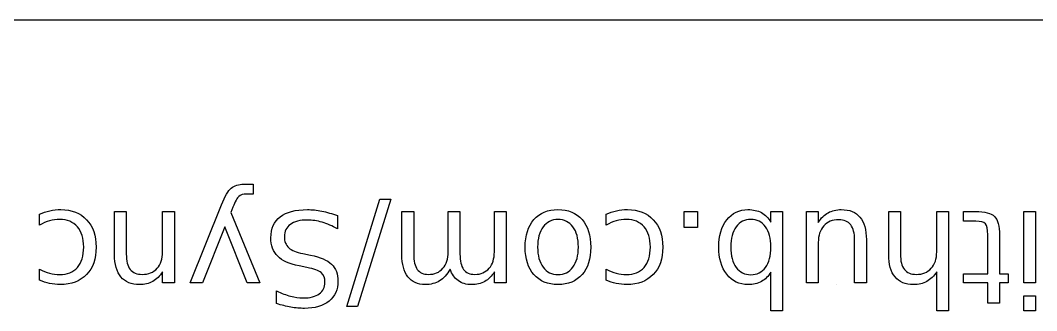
# Model space of a CAD drawing. Extents: x 5 to 967, y 5 to 440.
# Drawn here: x 45.09 to 58.23, y 77.5 to 81.26 of the extents above; entities that cross this region are included whole.
import ezdxf

# ---------------------------------------------------------------- set-up
doc = ezdxf.new("R2010")
doc.units = 0
doc.layers.get('0').update_dxf_attribs({"linetype": 'CONTINUOUS'})

msp = doc.modelspace()

# ---------------------------------------------------------------- linework, layer by layer
at = {"color": 7}
msp.add_line((68.121759, 81.260204), (28.740568, 81.260204), dxfattribs=at)
at = {"color": 3}
for p, q in [((47.982548, 79.139914), (48.103815, 79.139914)), ((48.103815, 79.139914), (48.103815, 79.01287)), ((48.103815, 79.01287), (48.01472, 79.01287)), ((47.287922, 77.864501), (47.693811, 78.874273)), ((47.840654, 78.842906), (47.813422, 78.77361)), ((49.31156, 77.556811), (49.740541, 78.94522)), ((49.880784, 78.94522), (49.451803, 77.556811)), ((49.740541, 78.94522), (49.880784, 78.94522)), ((45.341018, 78.612773), (45.341018, 78.753016)), ((46.31035, 78.230804), (46.31035, 78.78848)), ((46.31035, 78.78848), (46.462142, 78.78848)), ((46.462142, 78.78848), (46.462142, 78.235753)), ((46.931545, 78.266278), (46.931545, 78.78848)), ((46.931545, 78.78848), (47.084164, 78.78848)), ((47.084164, 78.78848), (47.084164, 77.86452)), ((47.813422, 78.77361), (48.18713, 77.864501)), ((49.19359, 78.73404), (49.19359, 78.562448)), ((50.025153, 78.230804), (50.025153, 78.78848)), ((50.025153, 78.78848), (50.177772, 78.78848)), ((50.177772, 78.78848), (50.177772, 78.235753)), ((50.623227, 78.266278), (50.623227, 78.78848)), ((50.623227, 78.78848), (50.775846, 78.78848)), ((50.775846, 78.78848), (50.775846, 78.235753)), ((51.221301, 78.266278), (51.221301, 78.78848)), ((51.221301, 78.78848), (51.37392, 78.78848)), ((51.37392, 78.78848), (51.37392, 77.86452)), ((52.666683, 78.612773), (52.666683, 78.753016)), ((53.673962, 78.578936), (53.673962, 78.78848)), ((53.673962, 78.78848), (53.848027, 78.78848)), ((53.848027, 78.78848), (53.848027, 78.578936)), ((54.795085, 78.649878), (54.795085, 78.788475)), ((54.795085, 78.788475), (54.9477, 78.788475)), ((54.9477, 78.788475), (54.9477, 77.50483)), ((55.256237, 77.86452), (55.256237, 78.78848)), ((55.256237, 78.78848), (55.408031, 78.78848)), ((55.408031, 78.78848), (55.408031, 78.646586)), ((56.318788, 78.230804), (56.318788, 78.78848)), ((56.318788, 78.78848), (56.470581, 78.78848)), ((56.470581, 78.78848), (56.470581, 78.235753)), ((56.939985, 78.266278), (56.939985, 78.78848)), ((56.939985, 78.78848), (57.092603, 78.78848)), ((57.092603, 78.78848), (57.092603, 77.504835)), ((57.287293, 78.661422), (57.287293, 78.78847)), ((57.287293, 78.78847), (57.44321, 78.78847)), ((58.066883, 77.86452), (58.066883, 78.78848)), ((58.066883, 78.78848), (58.218676, 78.78848)), ((58.218676, 78.78848), (58.218676, 77.86452)), ((47.737526, 78.587168), (47.448788, 77.864501)), ((48.026264, 77.864501), (47.737526, 78.587168)), ((53.848027, 78.578936), (53.673962, 78.578936)), ((57.44321, 78.661422), (57.287293, 78.661422)), ((57.599954, 77.982489), (57.599954, 78.484068)), ((57.752571, 78.484059), (57.752571, 77.98248)), ((54.278659, 78.327323), (54.278659, 78.327323)), ((55.408031, 78.388373), (55.408031, 77.86452)), ((55.878259, 77.86452), (55.878259, 78.41807)), ((56.030052, 78.423866), (56.030052, 78.423846)), ((56.030052, 78.423846), (56.030052, 77.86452)), ((46.31035, 78.2308), (46.31035, 78.230804)), ((48.743987, 78.242348), (48.845459, 78.222534)), ((56.318788, 78.2308), (56.318788, 78.230804)), ((48.795962, 78.063358), (48.695313, 78.083985)), ((45.341018, 77.899993), (45.341018, 78.041888)), ((46.931545, 77.86452), (46.931545, 78.008065)), ((50.648779, 78.041869), (50.648827, 78.041888)), ((51.221301, 77.86452), (51.221301, 78.008065)), ((52.043008, 77.970941), (52.043008, 77.970941)), ((52.666683, 77.899993), (52.666683, 78.041888)), ((54.795085, 77.50483), (54.795085, 78.004763)), ((56.939985, 77.504835), (56.939985, 78.008065)), ((57.287294, 77.86452), (57.287294, 77.982489)), ((57.287294, 77.982489), (57.599954, 77.982489)), ((57.752571, 77.98248), (57.863941, 77.98248)), ((57.863941, 77.98248), (57.863941, 77.86451)), ((45.341018, 77.899974), (45.341018, 77.899993)), ((47.084164, 77.86452), (46.931545, 77.86452)), ((47.448788, 77.864501), (47.287922, 77.864501)), ((48.18713, 77.864501), (48.026264, 77.864501)), ((51.37392, 77.86452), (51.221301, 77.86452)), ((52.043008, 77.842246), (52.043008, 77.842246)), ((52.666683, 77.899974), (52.666683, 77.899993)), ((55.408031, 77.86452), (55.256237, 77.86452)), ((55.648094, 77.842246), (55.648094, 77.842246)), ((56.030052, 77.86452), (55.878259, 77.86452)), ((57.599954, 77.86452), (57.287294, 77.86452)), ((57.599954, 77.602182), (57.599954, 77.86452)), ((57.863941, 77.86451), (57.752571, 77.86451)), ((57.752571, 77.86451), (57.752571, 77.602172)), ((58.218676, 77.86452), (58.066883, 77.86452)), ((48.405753, 77.597233), (48.405753, 77.75975)), ((58.066883, 77.504835), (58.066883, 77.697054)), ((58.066883, 77.697054), (58.218676, 77.697054)), ((58.218676, 77.697054), (58.218676, 77.504835)), ((48.405753, 77.597214), (48.405753, 77.597233)), ((49.451803, 77.556811), (49.31156, 77.556811)), ((57.752571, 77.602172), (57.599954, 77.602182)), ((54.9477, 77.50483), (54.795085, 77.50483)), ((57.092603, 77.504835), (56.939985, 77.504835)), ((58.218676, 77.504835), (58.066883, 77.504835))]:
    msp.add_line(p, q, dxfattribs=at)
for points in [[(47.819203, 79.089589), (47.859903, 79.123139), (47.914352, 79.139914), (47.982548, 79.139914)], [(47.693811, 78.874273), (47.736709, 78.984268), (47.778507, 79.05604), (47.819203, 79.089589)], [(47.917378, 78.983149), (47.894278, 78.963367), (47.868703, 78.91662), (47.840654, 78.842906)], [(48.01472, 79.01287), (47.972922, 79.01287), (47.940475, 79.002963), (47.917378, 78.983149)], [(45.341018, 78.753016), (45.383368, 78.772798), (45.427365, 78.78765), (45.473011, 78.797573)], [(45.473011, 78.797573), (45.518111, 78.807464), (45.566233, 78.81241), (45.61738, 78.81241)], [(45.61738, 78.81241), (45.756524, 78.81241), (45.867068, 78.768687), (45.949014, 78.681241)], [(48.331508, 78.448619), (48.331508, 78.567962), (48.371656, 78.658432), (48.451952, 78.720031)], [(48.451952, 78.720031), (48.531699, 78.781626), (48.648843, 78.812424), (48.803385, 78.812424)], [(48.803385, 78.812424), (48.861682, 78.812424), (48.923829, 78.80582), (48.989828, 78.79261)], [(48.989828, 78.79261), (49.055274, 78.779401), (49.123195, 78.759877), (49.19359, 78.73404)], [(51.732002, 78.68371), (51.807346, 78.769504), (51.911015, 78.8124), (52.043008, 78.8124)], [(52.043008, 78.8124), (52.175554, 78.8124), (52.279501, 78.769504), (52.354848, 78.68371)], [(52.666683, 78.753016), (52.709029, 78.772798), (52.753026, 78.78765), (52.798675, 78.797573)], [(52.798675, 78.797573), (52.843775, 78.807464), (52.891898, 78.81241), (52.943044, 78.81241)], [(52.943044, 78.81241), (53.082188, 78.81241), (53.192732, 78.768687), (53.274678, 78.681241)], [(54.226684, 78.678738), (54.29653, 78.767833), (54.387551, 78.812381), (54.499747, 78.812381)], [(54.499747, 78.812381), (54.567395, 78.812381), (54.625693, 78.799188), (54.674641, 78.772801)], [(54.674641, 78.772801), (54.723037, 78.74584), (54.763185, 78.704866), (54.795085, 78.649878)], [(55.408031, 78.646586), (55.444879, 78.702683), (55.487777, 78.744481), (55.536725, 78.771978)], [(55.536725, 78.771978), (55.585123, 78.798939), (55.641495, 78.812419), (55.705842, 78.812419)], [(55.705842, 78.812419), (55.811987, 78.812419), (55.892558, 78.779422), (55.947556, 78.713426)], [(55.947556, 78.713426), (56.002553, 78.647428), (56.030052, 78.550908), (56.030052, 78.423866)], [(57.44321, 78.78847), (57.560355, 78.78847), (57.641201, 78.766745), (57.685749, 78.723295)], [(57.685749, 78.723295), (57.730297, 78.679299), (57.752571, 78.599554), (57.752571, 78.484059)], [(45.470536, 78.666395), (45.427089, 78.654302), (45.383917, 78.636428), (45.341018, 78.612773)], [(45.600882, 78.68372), (45.556883, 78.68372), (45.513435, 78.677945), (45.470536, 78.666395)], [(45.830221, 78.590499), (45.775773, 78.652646), (45.699326, 78.68372), (45.600882, 78.68372)], [(45.911894, 78.327333), (45.911894, 78.440077), (45.88467, 78.527799), (45.830221, 78.590499)], [(45.949014, 78.681241), (46.030962, 78.593795), (46.071937, 78.475825), (46.071937, 78.327333)], [(48.583121, 78.621004), (48.531423, 78.583607), (48.505574, 78.530259), (48.505574, 78.460962)], [(48.803385, 78.677106), (48.70824, 78.677106), (48.634819, 78.658405), (48.583121, 78.621004)], [(48.994776, 78.648246), (48.929879, 78.667486), (48.866082, 78.677106), (48.803385, 78.677106)], [(49.19359, 78.562448), (49.125945, 78.600398), (49.059674, 78.628997), (48.994776, 78.648246)], [(51.618981, 78.327323), (51.618981, 78.478566), (51.656655, 78.597362), (51.732002, 78.68371)], [(51.850794, 78.58801), (51.803496, 78.524213), (51.779847, 78.437317), (51.779847, 78.327323)], [(52.043008, 78.68371), (51.962164, 78.68371), (51.898092, 78.65181), (51.850794, 78.58801)], [(52.236879, 78.588838), (52.18958, 78.652086), (52.124957, 78.68371), (52.043008, 78.68371)], [(52.306998, 78.327323), (52.306998, 78.437869), (52.283625, 78.525041), (52.236879, 78.588838)], [(52.354848, 78.68371), (52.429643, 78.597362), (52.467041, 78.478566), (52.467041, 78.327323)], [(52.796201, 78.666395), (52.752753, 78.654302), (52.709581, 78.636428), (52.666683, 78.612773)], [(52.926546, 78.68372), (52.882547, 78.68372), (52.839099, 78.677945), (52.796201, 78.666395)], [(53.155885, 78.590499), (53.101437, 78.652646), (53.024991, 78.68372), (52.926546, 78.68372)], [(53.237553, 78.327333), (53.237553, 78.440077), (53.21033, 78.527799), (53.155885, 78.590499)], [(53.274678, 78.681241), (53.356623, 78.593795), (53.397596, 78.475825), (53.397596, 78.327333)], [(54.121091, 78.327304), (54.121091, 78.472497), (54.156289, 78.589642), (54.226684, 78.678738)], [(54.347956, 78.590489), (54.301758, 78.526692), (54.278659, 78.43897), (54.278659, 78.327323)], [(54.536872, 78.685357), (54.456576, 78.685357), (54.393604, 78.653734), (54.347956, 78.590489)], [(54.726612, 78.590489), (54.680415, 78.653734), (54.617168, 78.685357), (54.536872, 78.685357)], [(54.795085, 78.327323), (54.795085, 78.43897), (54.772261, 78.526692), (54.726612, 78.590489)], [(55.479803, 78.602038), (55.431955, 78.549791), (55.408031, 78.478569), (55.408031, 78.388373)], [(55.673668, 78.680408), (55.591722, 78.680408), (55.5271, 78.654285), (55.479803, 78.602038)], [(55.827111, 78.615237), (55.793013, 78.658684), (55.741865, 78.680408), (55.673668, 78.680408)], [(55.878259, 78.41807), (55.878259, 78.505516), (55.86121, 78.571238), (55.827111, 78.615237)], [(57.569429, 78.62926), (57.548531, 78.650701), (57.506458, 78.661422), (57.44321, 78.661422)], [(57.599954, 78.484068), (57.599954, 78.559415), (57.589779, 78.607813), (57.569429, 78.62926)], [(48.420604, 78.209378), (48.361206, 78.268775), (48.331508, 78.348522), (48.331508, 78.448619)], [(48.505574, 78.460962), (48.505574, 78.400467), (48.524272, 78.35317), (48.56167, 78.319072)], [(45.830221, 78.064994), (45.88467, 78.127142), (45.911894, 78.214588), (45.911894, 78.327333)], [(46.071937, 78.327333), (46.071937, 78.176642), (46.030688, 78.058122), (45.948191, 77.971773)], [(48.56167, 78.319072), (48.598519, 78.284974), (48.659291, 78.259399), (48.743987, 78.242348)], [(51.732002, 77.970941), (51.656655, 78.056737), (51.618981, 78.175531), (51.618981, 78.327323)], [(51.779847, 78.327323), (51.779847, 78.217877), (51.803496, 78.131256), (51.850794, 78.067459)], [(52.236051, 78.066636), (52.283349, 78.129884), (52.306998, 78.21678), (52.306998, 78.327323)], [(52.467041, 78.327323), (52.467041, 78.175531), (52.429643, 78.056737), (52.354848, 77.970941)], [(53.155885, 78.064994), (53.21033, 78.127142), (53.237553, 78.214588), (53.237553, 78.327333)], [(53.397596, 78.327333), (53.397596, 78.176642), (53.356349, 78.058122), (53.273855, 77.971773)], [(54.226684, 77.97587), (54.156289, 78.064966), (54.121091, 78.18211), (54.121091, 78.327304)], [(54.278659, 78.327323), (54.278659, 78.215679), (54.301758, 78.128233), (54.347956, 78.064985)], [(54.726612, 78.064985), (54.772261, 78.128233), (54.795085, 78.215679), (54.795085, 78.327323)], [(46.392022, 77.941239), (46.337574, 78.006685), (46.31035, 78.103206), (46.31035, 78.2308)], [(46.462142, 78.235753), (46.462142, 78.148307), (46.479191, 78.08286), (46.513289, 78.039413)], [(46.860597, 78.052613), (46.907896, 78.10486), (46.931545, 78.176082), (46.931545, 78.266278)], [(48.695313, 78.083985), (48.571022, 78.107628), (48.479452, 78.149425), (48.420604, 78.209378)], [(48.845459, 78.222534), (48.969754, 78.197775), (49.059674, 78.159002), (49.11522, 78.106216)], [(50.103523, 77.943718), (50.051276, 78.010814), (50.025153, 78.10651), (50.025153, 78.230804)], [(50.177772, 78.235753), (50.177772, 78.147206), (50.193438, 78.081484), (50.224771, 78.038585)], [(50.554754, 78.052613), (50.600402, 78.10486), (50.623227, 78.176082), (50.623227, 78.266278)], [(50.775846, 78.235753), (50.775846, 78.146657), (50.791512, 78.080935), (50.822845, 78.038585)], [(51.152828, 78.053436), (51.198476, 78.105683), (51.221301, 78.17663), (51.221301, 78.266278)], [(56.400459, 77.941239), (56.346012, 78.006685), (56.318788, 78.103206), (56.318788, 78.2308)], [(56.470581, 78.235753), (56.470581, 78.148307), (56.48763, 78.08286), (56.521729, 78.039413)], [(56.869038, 78.052613), (56.916336, 78.10486), (56.939985, 78.176082), (56.939985, 78.266278)], [(45.600882, 77.97095), (45.699326, 77.97095), (45.775773, 78.002298), (45.830221, 78.064994)], [(46.666732, 77.974243), (46.748678, 77.974243), (46.813299, 78.000366), (46.860597, 78.052613)], [(48.9824, 77.996536), (48.949402, 78.024039), (48.887256, 78.046313), (48.795962, 78.063358)], [(49.11522, 78.106216), (49.170769, 78.053417), (49.198544, 77.979996), (49.198544, 77.885951)], [(50.368316, 77.974243), (50.446962, 77.974243), (50.509108, 78.000366), (50.554754, 78.052613)], [(50.968037, 77.974243), (51.045582, 77.974243), (51.107179, 78.000641), (51.152828, 78.053436)], [(51.850794, 78.067459), (51.898092, 78.003113), (51.962164, 77.970941), (52.043008, 77.970941)], [(52.043008, 77.970941), (52.124405, 77.970941), (52.188752, 78.002839), (52.236051, 78.066636)], [(52.926546, 77.97095), (53.024991, 77.97095), (53.101437, 78.002298), (53.155885, 78.064994)], [(54.347956, 78.064985), (54.393604, 78.001188), (54.456576, 77.969289), (54.536872, 77.969289)], [(54.536872, 77.969289), (54.617168, 77.969289), (54.680415, 78.001188), (54.726612, 78.064985)], [(56.675172, 77.974243), (56.757118, 77.974243), (56.82174, 78.000366), (56.869038, 78.052613)], [(45.341018, 78.041888), (45.383917, 78.018245), (45.427089, 78.000645), (45.470536, 77.989089)], [(45.470536, 77.989089), (45.513435, 77.976996), (45.556883, 77.97095), (45.600882, 77.97095)], [(45.948191, 77.971773), (45.865144, 77.885428), (45.751575, 77.842255), (45.607482, 77.842255)], [(46.63291, 77.842241), (46.526763, 77.842241), (46.446467, 77.87524), (46.392022, 77.941239)], [(46.513289, 78.039413), (46.547388, 77.995966), (46.598535, 77.974243), (46.666732, 77.974243)], [(46.931545, 78.008065), (46.895248, 77.952516), (46.852626, 77.910993), (46.803678, 77.883496)], [(49.031073, 77.87279), (49.031073, 77.927238), (49.014849, 77.968487), (48.9824, 77.996536)], [(50.326267, 77.842246), (50.230021, 77.842246), (50.155773, 77.87607), (50.103523, 77.943718)], [(50.224771, 78.038585), (50.256135, 77.99569), (50.303983, 77.974243), (50.368316, 77.974243)], [(50.648827, 78.041888), (50.610877, 77.973691), (50.565503, 77.923368), (50.512704, 77.890919)], [(50.753549, 77.893374), (50.70625, 77.927473), (50.671327, 77.976971), (50.648779, 78.041869)], [(50.822845, 78.038585), (50.854209, 77.99569), (50.902606, 77.974243), (50.968037, 77.974243)], [(51.221301, 78.008065), (51.186653, 77.951419), (51.14513, 77.90962), (51.096731, 77.882668)], [(52.043008, 77.842246), (51.911015, 77.842246), (51.807346, 77.885144), (51.732002, 77.970941)], [(52.354848, 77.970941), (52.279501, 77.885144), (52.175554, 77.842246), (52.043008, 77.842246)], [(52.666683, 78.041888), (52.709581, 78.018245), (52.752753, 78.000645), (52.796201, 77.989089)], [(52.796201, 77.989089), (52.839099, 77.976996), (52.882547, 77.97095), (52.926546, 77.97095)], [(53.273855, 77.971773), (53.190809, 77.885428), (53.077239, 77.842255), (52.933146, 77.842255)], [(54.499747, 77.842227), (54.387551, 77.842227), (54.29653, 77.886774), (54.226684, 77.97587)], [(54.795085, 78.004763), (54.763178, 77.949766), (54.72303, 77.909068), (54.674641, 77.882668)], [(56.641348, 77.842241), (56.535203, 77.842241), (56.454907, 77.87524), (56.400459, 77.941239)], [(56.521729, 78.039413), (56.555827, 77.995966), (56.606975, 77.974243), (56.675172, 77.974243)], [(56.939985, 78.008065), (56.903686, 77.952516), (56.861063, 77.910993), (56.812116, 77.883496)], [(45.470536, 77.857092), (45.425989, 77.86644), (45.382816, 77.880735), (45.341018, 77.899974)], [(45.607482, 77.842255), (45.560733, 77.842255), (45.515084, 77.847201), (45.470536, 77.857092)], [(46.803678, 77.883496), (46.754178, 77.855993), (46.697255, 77.842241), (46.63291, 77.842241)], [(48.957652, 77.722644), (49.006599, 77.757844), (49.031073, 77.807892), (49.031073, 77.87279)], [(49.198544, 77.885951), (49.198544, 77.777055), (49.16032, 77.691258), (49.083872, 77.628562)], [(50.512704, 77.890919), (50.459909, 77.85847), (50.397763, 77.842246), (50.326267, 77.842246)], [(50.924317, 77.842227), (50.857217, 77.842227), (50.800295, 77.859276), (50.753549, 77.893374)], [(51.096731, 77.882668), (51.048332, 77.855707), (50.990861, 77.842227), (50.924317, 77.842227)], [(52.796201, 77.857092), (52.751653, 77.86644), (52.70848, 77.880735), (52.666683, 77.899974)], [(52.933146, 77.842255), (52.886397, 77.842255), (52.840748, 77.847201), (52.796201, 77.857092)], [(54.674641, 77.882668), (54.625693, 77.855707), (54.567395, 77.842227), (54.499747, 77.842227)], [(56.812116, 77.883496), (56.762618, 77.855993), (56.705695, 77.842241), (56.641348, 77.842241)], [(48.405753, 77.75975), (48.469001, 77.729503), (48.528674, 77.706954), (48.584772, 77.692105)], [(48.584772, 77.692105), (48.64087, 77.677269), (48.695042, 77.66985), (48.747289, 77.66985)], [(48.747289, 77.66985), (48.838034, 77.66985), (48.908155, 77.687448), (48.957652, 77.722644)], [(48.589721, 77.550168), (48.529771, 77.560601), (48.468449, 77.576283), (48.405753, 77.597214)], [(48.766261, 77.534518), (48.708513, 77.534518), (48.649666, 77.539734), (48.589721, 77.550168)], [(49.083872, 77.628562), (49.006875, 77.565866), (48.901005, 77.534518), (48.766261, 77.534518)]]:
    msp.add_open_spline(points, degree=3, dxfattribs=at)

doc.saveas('drawing.dxf')
